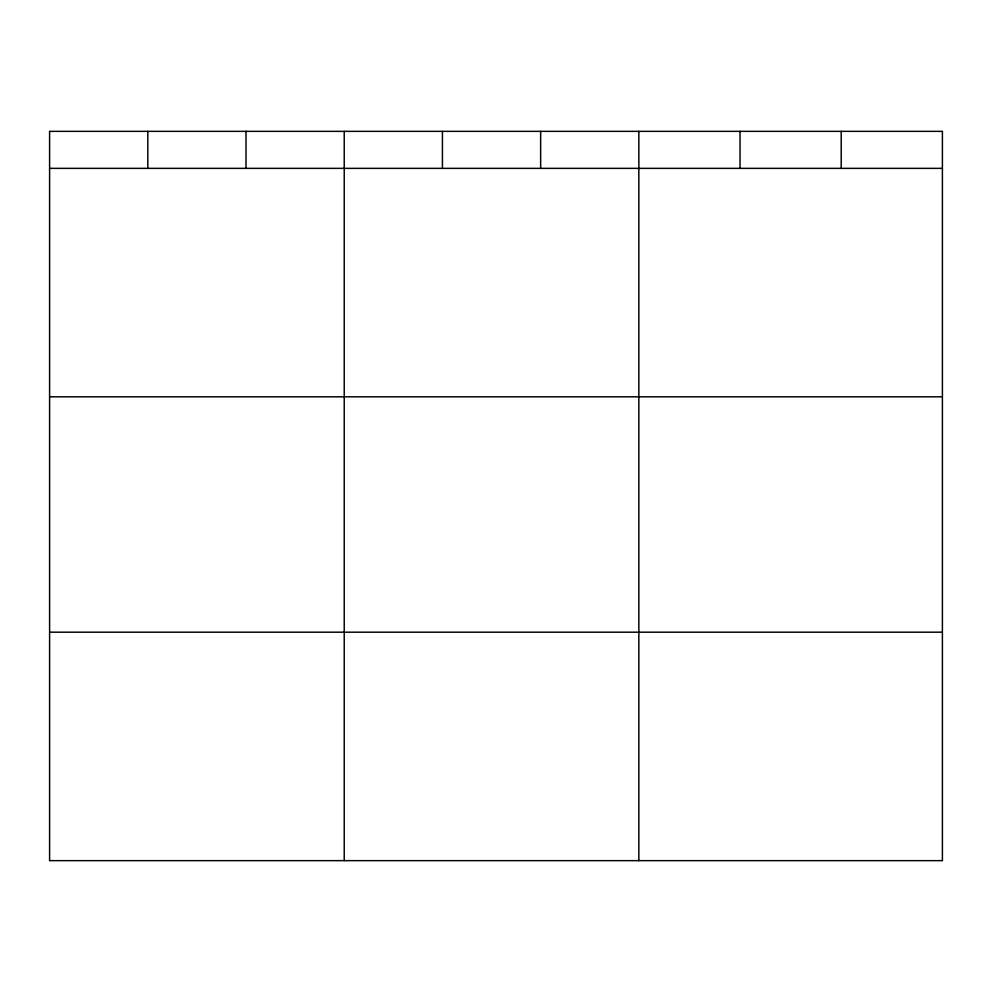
<?xml version="1.0" encoding="UTF-8"?>
<svg xmlns="http://www.w3.org/2000/svg" width="992" height="992" viewBox="0 0 992 992"><rect width="100%" height="100%" fill="white"/><g stroke="black" fill="none" stroke-linecap="round" stroke-linejoin="round"><path stroke-width="1.49" d="M942.4 396.812L942.4 131.353L49.6 131.353L49.6 860.647L942.4 860.647L942.4 396.812L49.6 396.812M49.6 168.355L942.4 168.355M49.6 632.189L942.4 632.189M841.216 131.353L841.216 168.355M740.032 131.353L740.032 168.355M638.848 131.353L638.848 860.647M540.64 131.353L540.64 168.355M442.432 131.353L442.432 168.355M344.224 131.353L344.224 860.647M246.016 131.353L246.016 168.355M147.808 131.353L147.808 168.355"/></g></svg>
